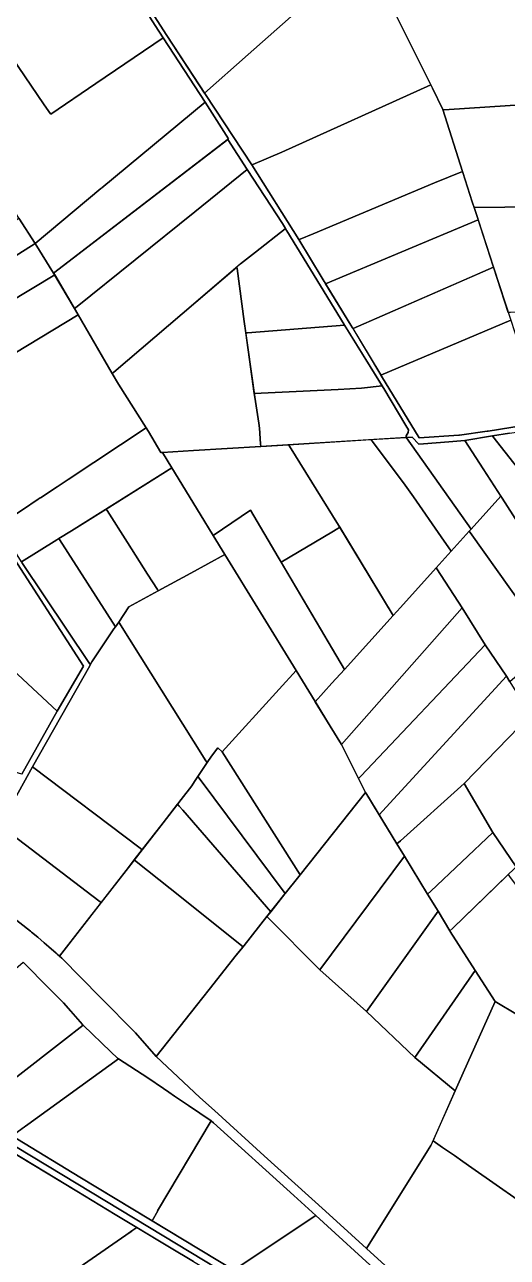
# Model space of a CAD drawing. Header units: metres. Extents: x 3 to 1005126, y 39 to 4383651.
# Drawn here: x 488276 to 488597, y 4372538 to 4373358 of the extents above; entities that cross this region are included whole.
import ezdxf

# ---------------------------------------------------------------- set-up
doc = ezdxf.new("R2010")
doc.units = ezdxf.units.M
doc.header["$MEASUREMENT"] = 0
doc.layers.add('TM_Llucmajor', color=7, linetype='Continuous')

msp = doc.modelspace()

# ---------------------------------------------------------------- linework, layer by layer
at = {"layer": 'TM_Llucmajor', "linetype": 'Continuous', "flags": 128}
for points in [[(488395.53, 4373312.39), (488370.51, 4373350.74), (488360, 4373366.88), (488388.7, 4373391.75), (488406.75, 4373407.4), (488463.7, 4373456.75), (488469.98, 4373447.54), (488471.11, 4373445.84), (488498.83, 4373403.95), (488424.45, 4373338.02), (488395.53, 4373312.39)], [(488288.44, 4373305.19), (488255.24, 4373353.56), (488267.06, 4373364.76), (488267.48, 4373365.16), (488323.02, 4373417.62), (488332.16, 4373383.62), (488338.79, 4373379.75), (488349.66, 4373377.59), (488359.19, 4373362.8), (488362.78, 4373357.22), (488368.04, 4373349.07), (488323.18, 4373318.64), (488293.17, 4373298.29), (488292.96, 4373298.6), (488290.38, 4373302.35), (488288.44, 4373305.19)], [(488498.83, 4373403.95), (488523.42, 4373363.01), (488546.02, 4373317.77), (488446.9, 4373273.14), (488427.68, 4373264.8), (488427.09, 4373264.54), (488396.13, 4373311.46), (488395.53, 4373312.39), (488424.45, 4373338.02), (488498.83, 4373403.95)], [(488563.73, 4373369.38), (488629.14, 4373377.88), (488629.36, 4373377.23), (488629.99, 4373375.37), (488652.95, 4373307.76), (488555.07, 4373301.18), (488554.04, 4373301.42), (488547.12, 4373315.56), (488523.42, 4373363.01), (488523.06, 4373363.62), (488540.69, 4373366.12), (488563.73, 4373369.38)], [(488293.17, 4373298.29), (488323.18, 4373318.64), (488368.04, 4373349.07), (488395.99, 4373306.24), (488327.13, 4373249.24), (488326.68, 4373248.87), (488326.61, 4373248.81), (488282.76, 4373212.27), (488272.04, 4373229.24), (488263.25, 4373243.73), (488230.5, 4373223.24), (488163.82, 4373182.17), (488137.38, 4373225.09), (488138.7, 4373225.93), (488236.65, 4373288), (488236.36, 4373288.48), (488218.09, 4373317.19), (488232.7, 4373331.48), (488243.71, 4373342.27), (488255.24, 4373353.56), (488288.44, 4373305.19), (488290.38, 4373302.35), (488292.96, 4373298.6), (488293.17, 4373298.29)], [(488446.9, 4373273.14), (488546.02, 4373317.77), (488547.12, 4373315.56), (488554.04, 4373301.42), (488567.22, 4373260.17), (488548.59, 4373252.71), (488467.83, 4373218.62), (488459.07, 4373215.21), (488458.21, 4373214.97), (488427.09, 4373264.54), (488427.68, 4373264.8), (488446.9, 4373273.14)], [(488295.05, 4373192.65), (488282.76, 4373212.27), (488326.61, 4373248.81), (488326.68, 4373248.87), (488327.13, 4373249.24), (488395.99, 4373306.24), (488411.57, 4373281.88), (488295.05, 4373192.65)], [(488574.95, 4373236.14), (488573.64, 4373240.08), (488567.4, 4373259.6), (488567.22, 4373260.17), (488554.04, 4373301.42), (488555.07, 4373301.18), (488652.95, 4373307.76), (488653.63, 4373305.78), (488671.16, 4373254.16), (488676.81, 4373237.52), (488676.88, 4373237.3), (488574.95, 4373236.14)], [(488295.05, 4373192.65), (488410.94, 4373281.39), (488423.92, 4373261.49), (488389.05, 4373233.39), (488309.64, 4373169.39), (488309.11, 4373169.02), (488295.05, 4373192.65)], [(488380.61, 4373165.48), (488335.1, 4373126.65), (488334.14, 4373125.83), (488311.21, 4373165.25), (488311.31, 4373165.31), (488309.11, 4373169.02), (488309.64, 4373169.39), (488389.05, 4373233.39), (488423.92, 4373261.49), (488447.3, 4373225.66), (488449.36, 4373222.27), (488449.12, 4373222.07), (488429.5, 4373206.48), (488419.5, 4373198.68), (488419.5, 4373198.66), (488380.61, 4373165.48)], [(488577.14, 4373229.63), (488577.64, 4373228.09), (488476.04, 4373185.44), (488475.06, 4373187.03), (488473.72, 4373189.2), (488458.21, 4373214.97), (488459.07, 4373215.21), (488467.83, 4373218.62), (488548.59, 4373252.71), (488567.22, 4373260.17), (488567.4, 4373259.6), (488573.64, 4373240.08), (488575.17, 4373235.49), (488577.14, 4373229.63)], [(488676.88, 4373237.3), (488699.26, 4373167.29), (488599, 4373166.37), (488598.38, 4373166.37), (488597.64, 4373166.37), (488587.86, 4373196.53), (488577.14, 4373229.63), (488575.17, 4373235.49), (488574.95, 4373236.14), (488676.88, 4373237.3)], [(488183.08, 4373149.87), (488173.07, 4373166.42), (488176.2, 4373167.96), (488198.02, 4373182.1), (488202.44, 4373184.97), (488234.02, 4373205.05), (488239.42, 4373208.49), (488272.04, 4373229.24), (488282.76, 4373212.27), (488245.79, 4373189.11), (488244.8, 4373188.49), (488240.79, 4373185.98), (488210.06, 4373166.73), (488208.22, 4373165.58), (488185.68, 4373151.49), (488183.08, 4373149.87)], [(488419.5, 4373198.66), (488419.5, 4373198.68), (488429.5, 4373206.48), (488449.12, 4373222.07), (488449.36, 4373222.27), (488450.24, 4373220.81), (488488.45, 4373158.49), (488488.72, 4373158.06), (488424.01, 4373152.93), (488423.03, 4373152.84), (488422, 4373160.34), (488417.15, 4373195.66), (488417.03, 4373196.56), (488419.5, 4373198.66)], [(488568.02, 4373187.85), (488494.39, 4373155.63), (488494, 4373156.28), (488492.97, 4373158), (488476.04, 4373185.44), (488577.64, 4373228.09), (488587.86, 4373196.53), (488568.02, 4373187.85)], [(488295.05, 4373192.65), (488295.81, 4373191.37), (488248.27, 4373162.74), (488194.86, 4373130.58), (488183.08, 4373149.87), (488185.68, 4373151.49), (488208.22, 4373165.58), (488210.06, 4373166.73), (488240.79, 4373185.98), (488244.8, 4373188.49), (488245.79, 4373189.11), (488282.76, 4373212.27), (488295.05, 4373192.65)], [(488428.9, 4373110.1), (488431.67, 4373092.7), (488432.17, 4373089.5), (488432.77, 4373079.02), (488433.03, 4373077.33), (488388.28, 4373074.61), (488367.48, 4373073.35), (488366.45, 4373073.29), (488358.34, 4373087.11), (488356.66, 4373089.76), (488338.27, 4373118.73), (488334.14, 4373125.83), (488335.1, 4373126.65), (488380.61, 4373165.48), (488417.03, 4373196.56), (488417.15, 4373195.66), (488422, 4373160.34), (488428.9, 4373110.1)], [(488599.27, 4373161.34), (488512.93, 4373124.61), (488512.81, 4373124.81), (488494.39, 4373155.63), (488587.86, 4373196.53), (488599.27, 4373161.34)], [(488248.27, 4373162.74), (488295.81, 4373191.37), (488311.31, 4373165.31), (488311.21, 4373165.25), (488311.44, 4373164.85), (488211.28, 4373104.19), (488209.62, 4373106.95), (488195.73, 4373129.16), (488194.86, 4373130.58), (488248.27, 4373162.74)], [(488311.44, 4373164.85), (488334.14, 4373125.83), (488338.27, 4373118.73), (488356.66, 4373089.76), (488304.73, 4373055.27), (488303.39, 4373054.38), (488297.54, 4373050.5), (488297.49, 4373050.47), (488286.34, 4373043.08), (488286.21, 4373042.99), (488284.86, 4373042.09), (488274.32, 4373035.15), (488261.03, 4373026.4), (488258.53, 4373024.75), (488245.17, 4373047.83), (488226.03, 4373079.59), (488211.28, 4373104.19), (488311.44, 4373164.85)], [(488499.93, 4373116.01), (488484.46, 4373115.25), (488428.59, 4373112.54), (488428.56, 4373112.54), (488423.03, 4373152.84), (488424.01, 4373152.93), (488488.72, 4373158.06), (488513.7, 4373117.62), (488499.93, 4373116.01)], [(488584.32, 4373087.54), (488583.6, 4373087.43), (488565.23, 4373084.75), (488564.81, 4373084.73), (488538.42, 4373083.1), (488513.25, 4373124.09), (488512.93, 4373124.61), (488599.27, 4373161.34), (488621.24, 4373093.51), (488584.32, 4373087.54)], [(488514.71, 4373115.93), (488529.5, 4373091.17), (488531.16, 4373088.39), (488531.09, 4373086.52), (488529.6, 4373084.24), (488529.74, 4373083.2), (488433.03, 4373077.33), (488432.77, 4373079.02), (488432.17, 4373089.5), (488431.67, 4373092.7), (488428.9, 4373110.1), (488428.56, 4373112.54), (488428.59, 4373112.54), (488484.46, 4373115.25), (488499.93, 4373116.01), (488513.7, 4373117.62), (488514.39, 4373116.5), (488514.71, 4373115.93)], [(488367.48, 4373073.35), (488373.8, 4373062.93), (488306.9, 4373021.18), (488298.65, 4373016.04), (488297.15, 4373015.1), (488273.74, 4373000.49), (488258.53, 4373024.75), (488261.03, 4373026.4), (488274.32, 4373035.15), (488284.86, 4373042.09), (488286.21, 4373042.99), (488286.34, 4373043.08), (488297.49, 4373050.47), (488297.54, 4373050.5), (488303.39, 4373054.38), (488304.73, 4373055.27), (488356.66, 4373089.76), (488358.34, 4373087.11), (488366.45, 4373073.29), (488367.48, 4373073.35)], [(488506.62, 4373081.35), (488507.24, 4373080.52), (488529.07, 4373051.44), (488534.45, 4373043.71), (488553.07, 4373017.04), (488559.66, 4373007.61), (488549.63, 4372996.5), (488525.84, 4372970.19), (488521.03, 4372964.87), (488484.67, 4373024.9), (488451.95, 4373077.54), (488451.46, 4373078.45), (488506.3, 4373081.78), (488506.62, 4373081.35)], [(488529.9, 4373082.98), (488572.96, 4373022.31), (488571.67, 4373020.89), (488559.66, 4373007.61), (488553.07, 4373017.04), (488534.45, 4373043.71), (488529.07, 4373051.44), (488507.24, 4373080.52), (488506.62, 4373081.35), (488506.3, 4373081.78), (488529.74, 4373083.2), (488529.9, 4373082.98)], [(488533.84, 4373083.25), (488538.17, 4373078.85), (488541.3, 4373079.11), (488558.06, 4373080.44), (488568.74, 4373081.29), (488592.69, 4373044.14), (488572.96, 4373022.31), (488529.9, 4373082.98), (488529.74, 4373083.2), (488533.66, 4373083.44), (488533.84, 4373083.25)], [(488657.3, 4372994.67), (488656.08, 4372993.86), (488634.19, 4372979.45), (488593.45, 4373042.96), (488568.74, 4373081.29), (488587.12, 4373084.27), (488587.44, 4373083.85), (488609.54, 4373055.64), (488621.82, 4373039.97), (488657.3, 4372994.67)], [(488609.54, 4373055.64), (488587.44, 4373083.85), (488587.12, 4373084.27), (488598.45, 4373086.11), (488615.77, 4373088.55), (488622.41, 4373078.7), (488624.31, 4373075.87), (488634.45, 4373060.83), (488657.92, 4373026), (488663.28, 4373018.04), (488672.35, 4373004.58), (488670.14, 4373003.12), (488657.3, 4372994.67), (488621.82, 4373039.97), (488609.54, 4373055.64)], [(488433.03, 4373077.33), (488451.46, 4373078.45), (488451.95, 4373077.54), (488484.67, 4373024.9), (488485.54, 4373023.46), (488484.26, 4373022.72), (488480.22, 4373020.31), (488446.46, 4373000.19), (488444.43, 4373003.61), (488426.04, 4373034.79), (488401.27, 4373017.96), (488392.6, 4373032.16), (488373.8, 4373062.93), (488367.48, 4373073.35), (488388.28, 4373074.61), (488433.03, 4373077.33)], [(488373.8, 4373062.93), (488392.6, 4373032.16), (488401.27, 4373017.96), (488408.99, 4373005.38), (488386.35, 4372993.01), (488364.68, 4372981.18), (488364.15, 4372982.02), (488357.64, 4372992.25), (488344.18, 4373013.42), (488330.66, 4373034.68), (488330.06, 4373035.63), (488373.8, 4373062.93)], [(488572.96, 4373022.31), (488592.69, 4373044.14), (488593.45, 4373042.96), (488635.07, 4372978.08), (488646.23, 4372961.42), (488645.93, 4372961.16), (488626.21, 4372944.25), (488625.89, 4372944.7), (488572.34, 4373019.95), (488571.67, 4373020.89), (488572.96, 4373022.31)], [(488330.66, 4373034.68), (488344.18, 4373013.42), (488357.64, 4372992.25), (488364.15, 4372982.02), (488364.68, 4372981.18), (488345.17, 4372970.59), (488338.39, 4372960.44), (488336.19, 4372957.17), (488299.11, 4373015.31), (488298.65, 4373016.04), (488306.9, 4373021.18), (488330.06, 4373035.63), (488330.66, 4373034.68)], [(488480.32, 4372919.84), (488469.13, 4372907.46), (488469.06, 4372907.58), (488456.38, 4372928.23), (488408.99, 4373005.38), (488401.27, 4373017.96), (488426.04, 4373034.79), (488444.43, 4373003.61), (488488.54, 4372928.93), (488480.32, 4372919.84)], [(488299.11, 4373015.31), (488336.19, 4372957.17), (488335.28, 4372955.83), (488320.58, 4372933.97), (488319.5, 4372932.07), (488318.98, 4372932.85), (488274.05, 4373000), (488273.74, 4373000.49), (488297.15, 4373015.1), (488298.65, 4373016.04), (488299.11, 4373015.31)], [(488488.54, 4372928.93), (488446.46, 4373000.19), (488480.22, 4373020.31), (488484.26, 4373022.72), (488485.54, 4373023.46), (488498.35, 4373002.32), (488521.03, 4372964.87), (488488.54, 4372928.93)], [(488559.66, 4373007.61), (488571.67, 4373020.89), (488572.34, 4373019.95), (488625.89, 4372944.7), (488626.21, 4372944.25), (488598.85, 4372920.79), (488598.75, 4372920.71), (488596.49, 4372924.41), (488582.32, 4372945.2), (488566.93, 4372969.8), (488550.11, 4372995.76), (488549.63, 4372996.5), (488559.66, 4373007.61)], [(488200.03, 4372962.77), (488193.39, 4372970.63), (488248.76, 4373000.55), (488262.73, 4373008.1), (488264.58, 4373009.09), (488314.94, 4372931.15), (488297.42, 4372901.11), (488258.07, 4372937.78), (488245.03, 4372949.94), (488243.46, 4372950.39), (488200.03, 4372962.77)], [(488400.12, 4372871.3), (488397.21, 4372866.9), (488396.95, 4372867.32), (488396.03, 4372868.77), (488395.27, 4372869.98), (488338.39, 4372960.44), (488345.17, 4372970.59), (488364.68, 4372981.18), (488386.35, 4372993.01), (488408.99, 4373005.38), (488456.38, 4372928.23), (488445.14, 4372915.85), (488407.27, 4372874.18), (488404.44, 4372876.74), (488400.12, 4372871.3)], [(488521.03, 4372964.87), (488525.84, 4372970.19), (488549.63, 4372996.5), (488550.11, 4372995.76), (488566.93, 4372969.8), (488486.59, 4372879.05), (488479.16, 4372891.13), (488469.13, 4372907.46), (488480.32, 4372919.84), (488488.54, 4372928.93), (488521.03, 4372964.87)], [(488486.59, 4372879.05), (488566.93, 4372969.8), (488582.32, 4372945.2), (488499.57, 4372857.92), (488498.07, 4372856.34), (488486.59, 4372879.05)], [(488268.96, 4372860.89), (488175.64, 4372891.57), (488200.03, 4372962.77), (488243.46, 4372950.39), (488245.03, 4372949.94), (488258.07, 4372937.78), (488297.42, 4372901.11), (488274.05, 4372859.22), (488268.96, 4372860.89)], [(488335.28, 4372955.83), (488336.19, 4372957.17), (488338.39, 4372960.44), (488395.27, 4372869.98), (488396.03, 4372868.77), (488396.95, 4372867.32), (488397.21, 4372866.9), (488391.13, 4372857.66), (488388.89, 4372854.25), (488387.07, 4372851.5), (488379.98, 4372842.37), (488377.73, 4372839.48), (488367.95, 4372826.91), (488354.02, 4372808.99), (488352.63, 4372810.03), (488281.13, 4372864.03), (488319.13, 4372931.4), (488319.5, 4372932.07), (488320.58, 4372933.97), (488335.28, 4372955.83)], [(488499.57, 4372857.92), (488582.32, 4372945.2), (488596.49, 4372924.41), (488514.01, 4372834.55), (488511.82, 4372832.17), (488502.85, 4372846.89), (488502.73, 4372847.13), (488498.07, 4372856.34), (488499.57, 4372857.92)], [(488502.71, 4372847.11), (488459.13, 4372792.29), (488407.27, 4372874.18), (488445.14, 4372915.85), (488456.38, 4372928.23), (488469.06, 4372907.58), (488479.16, 4372891.13), (488486.59, 4372879.05), (488502.73, 4372847.13), (488502.71, 4372847.11)], [(488612.32, 4372898.45), (488568.36, 4372852.97), (488525.85, 4372814.96), (488523.55, 4372812.91), (488511.82, 4372832.17), (488514.01, 4372834.55), (488596.49, 4372924.41), (488598.75, 4372920.71), (488612.32, 4372898.45)], [(488602.87, 4372797.6), (488587.39, 4372820.42), (488568.36, 4372852.97), (488612.32, 4372898.45), (488624.22, 4372878.93), (488647.02, 4372841.52), (488602.87, 4372797.6)], [(488407.27, 4372874.18), (488459.13, 4372792.29), (488458.28, 4372791.22), (488449.18, 4372779.78), (488391.96, 4372856.55), (488391.13, 4372857.66), (488397.21, 4372866.9), (488400.12, 4372871.3), (488404.44, 4372876.74), (488407.27, 4372874.18)], [(488325.18, 4372774.89), (488259.46, 4372825.11), (488281.13, 4372864.03), (488352.63, 4372810.03), (488354.02, 4372808.99), (488344.88, 4372797.24), (488326.64, 4372773.78), (488325.18, 4372774.89)], [(488381.07, 4372835.25), (488378.65, 4372838.04), (488377.57, 4372839.28), (488377.73, 4372839.48), (488379.98, 4372842.37), (488387.07, 4372851.5), (488388.89, 4372854.25), (488391.13, 4372857.66), (488391.96, 4372856.55), (488449.18, 4372779.78), (488449.03, 4372779.59), (488439.6, 4372767.74), (488381.07, 4372835.25)], [(488546, 4372781.41), (488543.93, 4372779.46), (488528.51, 4372804.77), (488523.55, 4372812.91), (488525.85, 4372814.96), (488568.36, 4372852.97), (488587.39, 4372820.42), (488546, 4372781.41)], [(488502.71, 4372847.11), (488502.73, 4372847.13), (488502.85, 4372846.89), (488523.55, 4372812.91), (488528.51, 4372804.77), (488472.33, 4372729.03), (488437.35, 4372764.18), (488437.07, 4372764.54), (488449.03, 4372779.59), (488449.18, 4372779.78), (488458.28, 4372791.22), (488459.13, 4372792.29), (488502.71, 4372847.11)], [(488350.08, 4372801.15), (488348.75, 4372802.21), (488367.95, 4372826.91), (488377.57, 4372839.28), (488378.65, 4372838.04), (488381.07, 4372835.25), (488439.6, 4372767.74), (488437.07, 4372764.54), (488421.91, 4372745.29), (488421.15, 4372744.36), (488372.66, 4372783.11), (488350.08, 4372801.15)], [(488325.18, 4372774.89), (488326.64, 4372773.78), (488298.96, 4372738.18), (488297.56, 4372739.53), (488296.73, 4372740.25), (488291.94, 4372744.34), (488288.92, 4372746.93), (488284.51, 4372750.7), (488280.43, 4372754.19), (488279.65, 4372754.86), (488251.05, 4372777.03), (488248.17, 4372779.26), (488245.65, 4372781.21), (488238.22, 4372786.96), (488259.46, 4372825.11), (488325.18, 4372774.89)], [(488558.8, 4372755.04), (488550.91, 4372768), (488543.93, 4372779.46), (488546, 4372781.41), (488587.39, 4372820.42), (488602.87, 4372797.6), (488560.66, 4372756.79), (488558.8, 4372755.04)], [(488550.91, 4372768), (488503.24, 4372701.23), (488472.33, 4372729.03), (488528.51, 4372804.77), (488543.93, 4372779.46), (488550.91, 4372768)], [(488363.29, 4372671.34), (488349.56, 4372687.09), (488326.25, 4372710.66), (488300.47, 4372736.72), (488298.96, 4372738.18), (488344.88, 4372797.24), (488348.75, 4372802.21), (488350.08, 4372801.15), (488372.66, 4372783.11), (488421.15, 4372744.36), (488416.57, 4372738.76), (488398.6, 4372715.99), (488390.11, 4372705.23), (488363.32, 4372671.32), (488363.29, 4372671.34)], [(488598.4, 4372791.22), (488638.26, 4372737.39), (488638.7, 4372736.8), (488635.46, 4372733.3), (488605.01, 4372700.38), (488603.83, 4372699.1), (488588.82, 4372707.89), (488575.62, 4372728.6), (488559.03, 4372754.66), (488558.8, 4372755.04), (488560.66, 4372756.79), (488597.51, 4372792.42), (488598.4, 4372791.22)], [(488402.09, 4372635.4), (488392.5, 4372644.07), (488363.32, 4372671.32), (488390.11, 4372705.23), (488398.6, 4372715.99), (488416.57, 4372738.76), (488421.91, 4372745.29), (488437.07, 4372764.54), (488437.35, 4372764.18), (488472.33, 4372729.03), (488503.24, 4372701.23), (488535.48, 4372670.74), (488562.36, 4372648.66), (488546.18, 4372612.29), (488543.82, 4372608.53), (488503.28, 4372543.66), (488493.24, 4372552.77), (488476.03, 4372568.4), (488435.28, 4372605.41), (488402.09, 4372635.4)], [(488575.62, 4372728.6), (488535.48, 4372670.74), (488503.24, 4372701.23), (488550.91, 4372768), (488558.8, 4372755.04), (488559.03, 4372754.66), (488575.62, 4372728.6)], [(488240.66, 4372634.8), (488236.71, 4372637.11), (488226.32, 4372643.34), (488193.54, 4372663.17), (488197.69, 4372666.8), (488253.13, 4372715.21), (488263.82, 4372724.54), (488274.87, 4372734.19), (488292.09, 4372716.74), (488300.28, 4372708.44), (488301.58, 4372707.12), (488306.46, 4372701.58), (488314.32, 4372692.64), (488314.7, 4372692.21), (488301.63, 4372682.08), (488241.25, 4372635.25), (488240.66, 4372634.8)], [(488588.82, 4372707.89), (488567.63, 4372660.46), (488562.36, 4372648.66), (488535.48, 4372670.74), (488575.62, 4372728.6), (488588.82, 4372707.89)], [(488561.79, 4372605.43), (488553.93, 4372610.93), (488547.56, 4372615.39), (488562.36, 4372648.66), (488567.63, 4372660.46), (488588.82, 4372707.89), (488603.83, 4372699.1), (488607.59, 4372696.55), (488633.33, 4372682.66), (488663.95, 4372666.13), (488680.58, 4372656.95), (488682.69, 4372655.78), (488672.76, 4372628), (488667.72, 4372615.85), (488661.61, 4372601.09), (488660.7, 4372598.89), (488640.33, 4372550.86), (488620.97, 4372564.05), (488619.71, 4372564.84), (488573.28, 4372597.37), (488567.3, 4372601.56), (488561.79, 4372605.43)], [(488267.48, 4372618.68), (488261.32, 4372622.54), (488251.25, 4372628.61), (488240.66, 4372634.8), (488241.25, 4372635.25), (488301.63, 4372682.08), (488314.7, 4372692.21), (488333.1, 4372674.49), (488337.53, 4372670.24), (488338.25, 4372669.78), (488277.98, 4372626.26), (488267.48, 4372618.68)], [(488274.09, 4372623.45), (488277.98, 4372626.26), (488338.25, 4372669.78), (488357.75, 4372657.14), (488368.17, 4372650.08), (488371.74, 4372647.66), (488375.64, 4372645.02), (488380.28, 4372641.88), (488384.83, 4372638.8), (488399.84, 4372628.65), (488364.26, 4372568.81), (488364.54, 4372568.65), (488360.77, 4372561.96), (488312.61, 4372591.14), (488271.17, 4372616.37), (488267.48, 4372618.68), (488274.09, 4372623.45)], [(488364.54, 4372568.65), (488364.26, 4372568.81), (488399.84, 4372628.65), (488400.01, 4372628.53), (488401.42, 4372627.25), (488454.83, 4372578.97), (488469.49, 4372565.61), (488421.99, 4372533.84), (488414.96, 4372529.14), (488360.77, 4372561.96), (488364.54, 4372568.65)], [(488546.18, 4372612.29), (488547.56, 4372615.39), (488553.93, 4372610.93), (488561.79, 4372605.43), (488567.3, 4372601.56), (488573.28, 4372597.37), (488619.71, 4372564.84), (488620.97, 4372564.05), (488614.3, 4372551.19), (488606.36, 4372534.18), (488605.54, 4372532.42), (488587.91, 4372497.25), (488575.45, 4372478.12), (488503.28, 4372543.66), (488543.82, 4372608.53), (488546.18, 4372612.29)], [(488550.54, 4372447.42), (488550.36, 4372447.19), (488513.12, 4372469.55), (488483.51, 4372487.81), (488442.7, 4372512.77), (488416.18, 4372528.4), (488414.96, 4372529.14), (488421.99, 4372533.84), (488469.49, 4372565.61), (488513.35, 4372525.62), (488571.14, 4372473.68), (488550.74, 4372447.67), (488550.54, 4372447.42)], [(488343.21, 4372552.6), (488346.62, 4372554.95), (488347.79, 4372555.76), (488350.54, 4372557.64), (488372.24, 4372544.58), (488388.1, 4372534.93), (488407.25, 4372523.51), (488407.48, 4372523.38), (488400.09, 4372518.28), (488400, 4372518.22), (488362.95, 4372493.18), (488341.5, 4372478.68), (488315.6, 4372461.17), (488315.18, 4372461.67), (488276.9, 4372506.46), (488276.79, 4372506.58), (488295.46, 4372519.51), (488343.15, 4372552.56), (488343.21, 4372552.6)]]:
    msp.add_lwpolyline(points, close=True, dxfattribs=at)
for points in [[(488598.45, 4373086.11), (488587.12, 4373084.27), (488568.74, 4373081.29), (488558.06, 4373080.44), (488541.3, 4373079.11), (488538.17, 4373078.85), (488533.66, 4373083.44), (488529.74, 4373083.2), (488529.6, 4373084.24), (488531.09, 4373086.52), (488531.16, 4373088.39), (488529.5, 4373091.17), (488514.71, 4373115.93), (488514.39, 4373116.5), (488488.45, 4373158.49), (488450.24, 4373220.81), (488447.3, 4373225.66), (488423.92, 4373261.49), (488410.94, 4373281.39), (488411.57, 4373281.88), (488395.99, 4373306.24), (488368.04, 4373349.07), (488362.78, 4373357.22), (488359.19, 4373362.8)], [(488360, 4373366.88), (488370.51, 4373350.74), (488396.13, 4373311.46), (488427.09, 4373264.54), (488458.21, 4373214.97), (488473.72, 4373189.2), (488492.97, 4373158), (488512.81, 4373124.81), (488512.93, 4373124.61), (488513.25, 4373124.09), (488538.42, 4373083.1), (488564.81, 4373084.73), (488565.23, 4373084.75), (488583.6, 4373087.43), (488584.32, 4373087.54), (488621.24, 4373093.51)], [(488274.05, 4372859.22), (488297.42, 4372901.11), (488314.94, 4372931.15), (488264.58, 4373009.09)], [(488274.05, 4373000), (488318.98, 4372932.85), (488319.5, 4372932.07), (488319.13, 4372931.4), (488281.13, 4372864.03), (488259.46, 4372825.11)], [(489110.47, 4372103.32), (489036.07, 4372147.95), (488951, 4372199.76), (488871.42, 4372247.77), (488817.24, 4372280.45), (488753.93, 4372319.23), (488691.82, 4372356.27), (488601.06, 4372411.15), (488514.43, 4372463.53), (488430.68, 4372514.17), (488358.95, 4372557.53), (488290.99, 4372598.63), (488218.52, 4372642.44), (488188.23, 4372660.76), (488156.31, 4372680.1), (488097.43, 4372715.45), (488006.91, 4372770.61), (487952.91, 4372803.22), (487910.28, 4372828.98), (487837.91, 4372872.68), (487765.13, 4372916.66), (487665.92, 4372976.58)], [(487665.92, 4372976.58), (487765.13, 4372916.66), (487837.91, 4372872.68), (487910.28, 4372828.98), (487952.91, 4372803.22), (488006.91, 4372770.61), (488097.43, 4372715.45), (488156.31, 4372680.1), (488188.23, 4372660.76), (488218.52, 4372642.44), (488290.99, 4372598.63), (488358.95, 4372557.53), (488430.68, 4372514.17), (488514.43, 4372463.53), (488601.06, 4372411.15), (488691.82, 4372356.27), (488753.93, 4372319.23), (488817.24, 4372280.45), (488871.42, 4372247.77), (488951, 4372199.76), (489036.07, 4372147.95), (489110.47, 4372103.32)], [(488251.05, 4372777.03), (488279.65, 4372754.86), (488280.43, 4372754.19), (488284.51, 4372750.7), (488288.92, 4372746.93), (488291.94, 4372744.34), (488296.73, 4372740.25), (488297.56, 4372739.53), (488298.96, 4372738.18), (488300.47, 4372736.72), (488326.25, 4372710.66), (488349.56, 4372687.09), (488363.29, 4372671.34), (488363.32, 4372671.32), (488392.5, 4372644.07), (488402.09, 4372635.4), (488435.28, 4372605.41), (488476.03, 4372568.4), (488493.24, 4372552.77), (488503.28, 4372543.66), (488575.45, 4372478.12)], [(488513.35, 4372525.62), (488469.49, 4372565.61), (488454.83, 4372578.97), (488401.42, 4372627.25), (488400.01, 4372628.53), (488384.83, 4372638.8), (488380.28, 4372641.88), (488375.64, 4372645.02), (488371.74, 4372647.66), (488368.17, 4372650.08), (488357.75, 4372657.14), (488338.25, 4372669.78), (488337.53, 4372670.24), (488333.1, 4372674.49), (488314.7, 4372692.21), (488314.32, 4372692.64), (488306.46, 4372701.58), (488301.58, 4372707.12), (488300.28, 4372708.44), (488292.09, 4372716.74), (488274.87, 4372734.19)], [(488271.17, 4372616.37), (488312.61, 4372591.14), (488414.96, 4372529.14)], [(488153.24, 4372534.28), (488180.57, 4372554.21), (488243.53, 4372600.11), (488257.47, 4372610.28), (488257.53, 4372610.24), (488257.53, 4372610.24), (488257.59, 4372610.29), (488258.55, 4372610.84), (488258.74, 4372610.93), (488259.6, 4372611.22), (488260.7, 4372611.4), (488261.79, 4372611.36), (488310.58, 4372581.84), (488336.09, 4372566.33), (488350.54, 4372557.64), (488347.79, 4372555.76), (488343.21, 4372552.6), (488343.15, 4372552.56), (488295.46, 4372519.51)], [(488388.1, 4372534.93), (488372.24, 4372544.58), (488336.09, 4372566.33), (488310.58, 4372581.84), (488260.51, 4372612.13)]]:
    msp.add_lwpolyline(points, dxfattribs=at)

doc.saveas('drawing.dxf')
